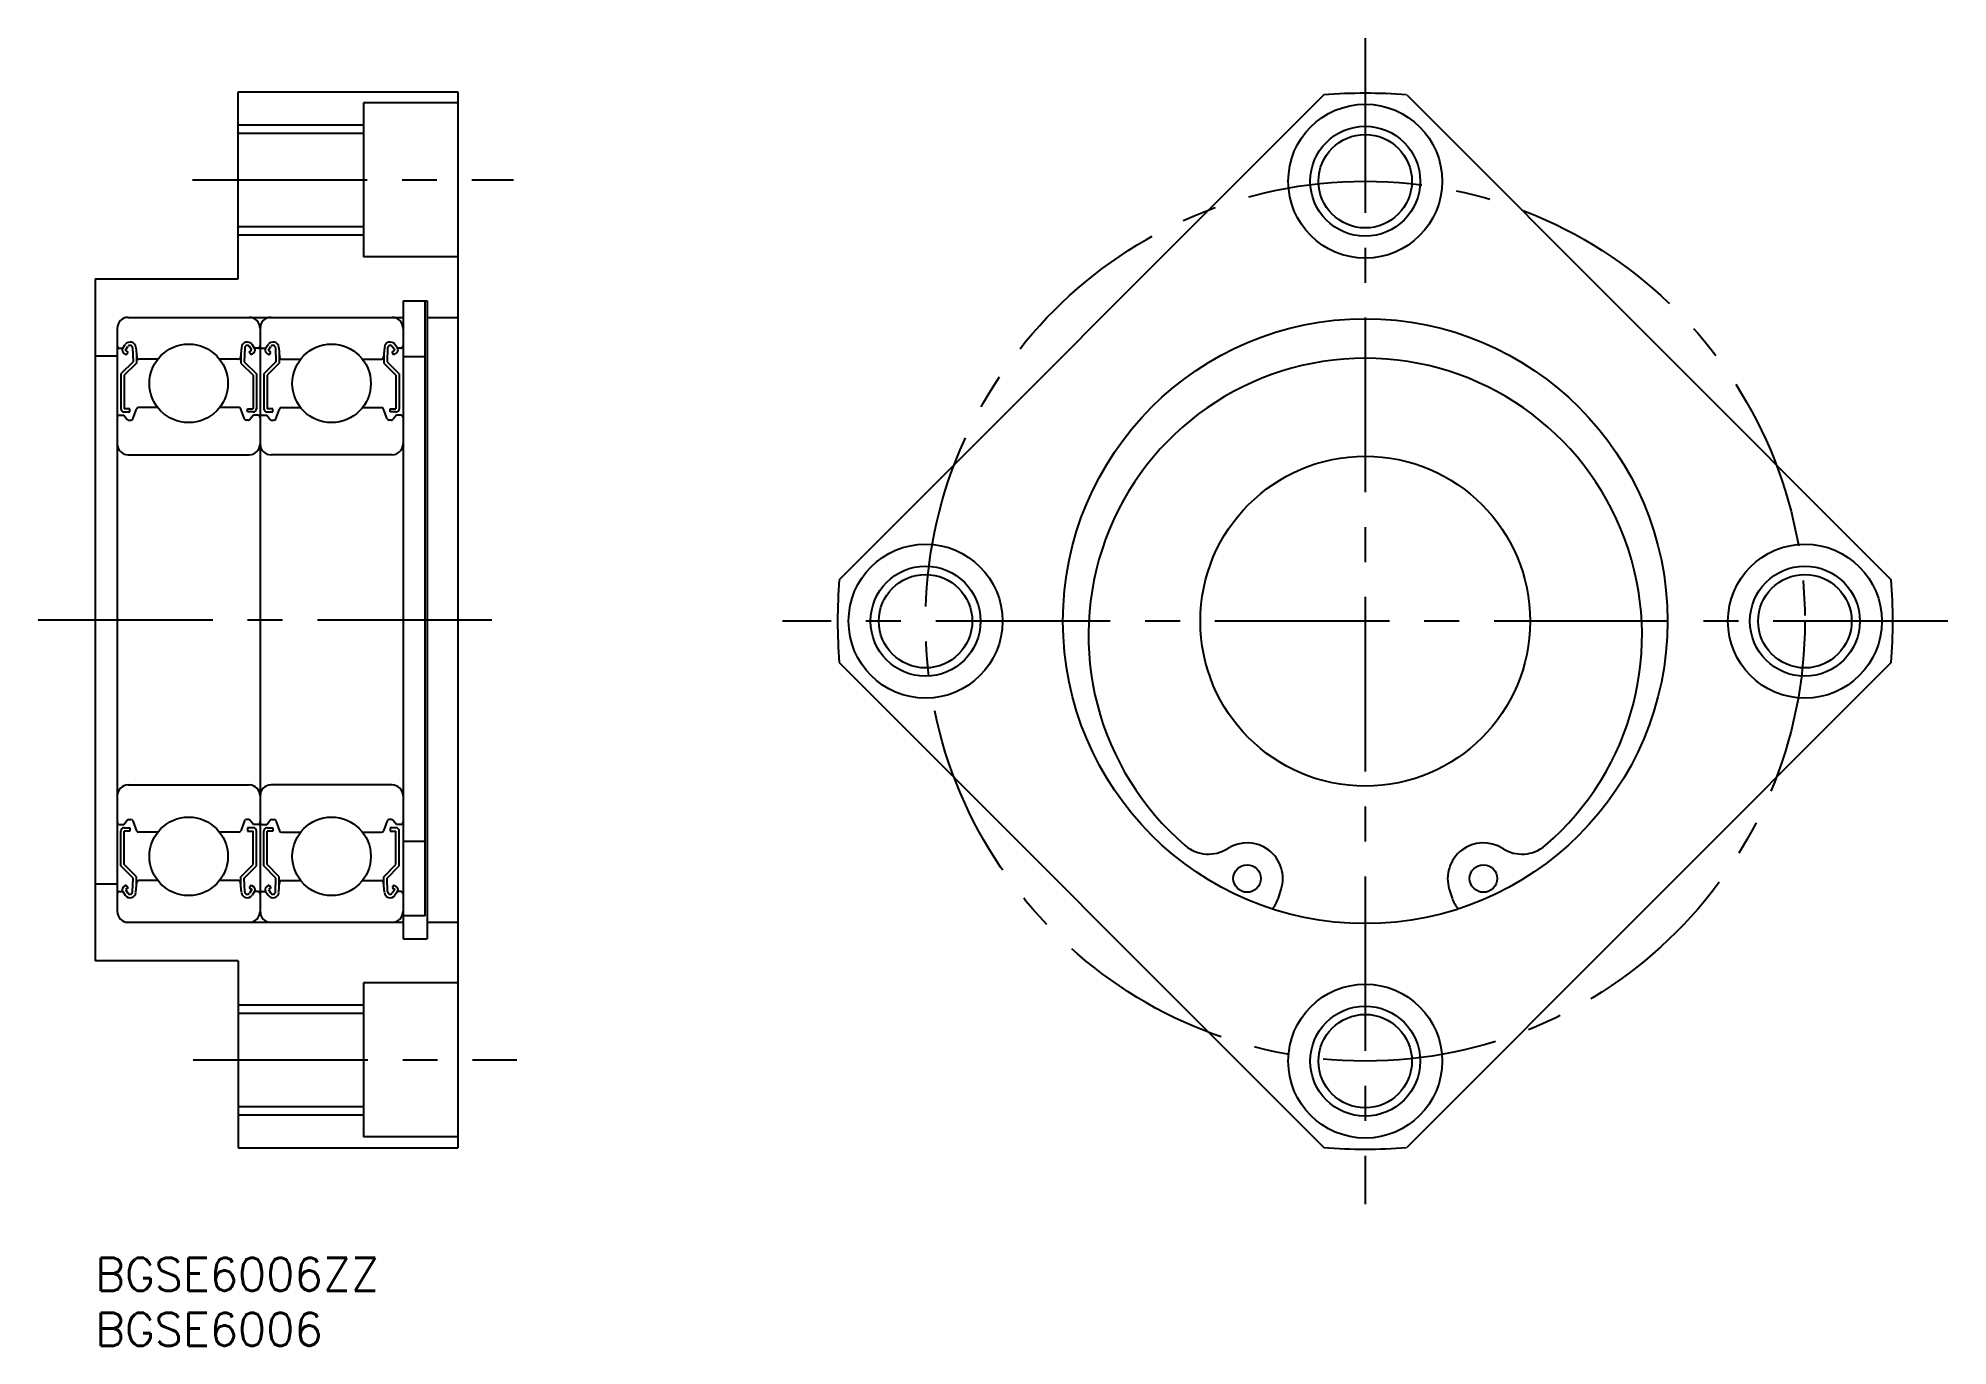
# Model space of a CAD drawing. Extents: x -5 to 169, y -8 to 111.
import ezdxf

# ---------------------------------------------------------------- set-up
doc = ezdxf.new("R2010")
doc.units = 0
doc.header["$LTSCALE"] = 0.5
doc.linetypes.add('CENTER', pattern=[50.8, 31.75, -6.35, 6.35, -6.35])
for name, color, linetype in [('MSM_CENTER', 1, 'CENTER'), ('MSM_CONTINUOUS', 7, 'CONTINUOUS'), ('MSM_NARROW', 5, 'CONTINUOUS'), ('MSM_PART_NUMBER', 7, 'CONTINUOUS')]:
    doc.layers.add(name, color=color, linetype=linetype)
doc.styles.get("Standard").update_dxf_attribs({"font": 'txt.shx', "height": 3, "bigfont": 'bigfont.shx'})

# ---------------------------------------------------------------- blocks, each defined once
blk = doc.blocks.new('*U10')
at = {"layer": 'MSM_PART_NUMBER'}
blk.add_text('BGSE6006ZZ', height=3, dxfattribs=at).set_placement((0, -3))
blk = doc.blocks.new('*U11')
at = {"layer": 'MSM_PART_NUMBER'}
blk.add_text('BGSE6006', height=3, dxfattribs=at).set_placement((0, -8))

msp = doc.modelspace()

# ---------------------------------------------------------------- linework, layer by layer
at = {"layer": 'MSM_CENTER'}
for p, q in [((115.54, 110.88), (115.54, 4.88)), ((8.86, 98), (38.05, 98)), ((-5.19, 58), (38.88, 58)), ((168.54, 57.88), (62.54, 57.88)), ((8.92, 18), (38.36, 18))]:
    msp.add_line(p, q, dxfattribs=at)
msp.add_circle((115.54, 57.88), 40, dxfattribs=at)
at = {"layer": 'MSM_CONTINUOUS'}
for p, q in [((13, 89), (13, 106)), ((13, 106), (33, 106)), ((33, 106), (33, 10)), ((24.4, 105), (24.4, 91)), ((33, 105), (24.4, 105)), ((111.77, 105.73), (67.69, 61.65)), ((119.31, 105.73), (163.39, 61.65)), ((13, 102.25), (24.4, 102.25)), ((13, 93.75), (24.4, 93.75)), ((33, 91), (24.4, 91)), ((0, 89), (0, 27)), ((0, 89), (13, 89)), ((28, 87), (28, 29)), ((28, 87), (30.2, 87)), ((30.01, 31.08), (30.01, 87)), ((30.2, 87), (30.2, 29)), ((3, 85.5), (28, 85.5)), ((30.2, 85.5), (33, 85.5)), ((2, 84.5), (2, 31.5)), ((15, 84.5), (15, 31.5)), ((0, 82), (2, 82)), ((2.2, 82.7), (2.5, 82.7)), ((2.5, 82.7), (2.73, 83.03)), ((2.82, 82.11), (2.57, 82.28)), ((2.75, 82.53), (2.98, 82.86)), ((2.99, 82.35), (2.75, 82.53)), ((2.82, 82.11), (2.99, 82.35)), ((3.4, 82.73), (3.44, 81.47)), ((3.69, 82.77), (3.77, 81.88)), ((3.74, 82.22), (3.74, 81.35)), ((5.69, 81.7), (3.97, 81.7)), ((13.03, 81.7), (11.31, 81.7)), ((13.31, 82.77), (13.23, 81.88)), ((13.26, 82.22), (13.26, 81.35)), ((13.6, 82.73), (13.56, 81.47)), ((14.01, 82.35), (14.25, 82.53)), ((14.18, 82.11), (14.01, 82.35)), ((14.25, 82.53), (14.02, 82.86)), ((14.18, 82.11), (14.43, 82.28)), ((14.5, 82.7), (14.27, 83.03)), ((14.8, 82.7), (14.5, 82.7)), ((15.2, 82.7), (15.5, 82.7)), ((15.5, 82.7), (15.73, 83.03)), ((15.82, 82.11), (15.57, 82.28)), ((15.75, 82.53), (15.98, 82.86)), ((15.99, 82.35), (15.75, 82.53)), ((15.82, 82.11), (15.99, 82.35)), ((16.4, 82.73), (16.44, 81.47)), ((16.69, 82.77), (16.77, 81.88)), ((16.74, 82.22), (16.74, 81.35)), ((16.97, 81.7), (18.69, 81.7)), ((24.31, 81.7), (26.03, 81.7)), ((26.31, 82.77), (26.23, 81.88)), ((26.26, 82.22), (26.26, 81.35)), ((26.6, 82.73), (26.56, 81.47)), ((27.01, 82.35), (27.25, 82.53)), ((27.18, 82.11), (27.01, 82.35)), ((27.25, 82.53), (27.02, 82.86)), ((27.18, 82.11), (27.43, 82.28)), ((27.5, 82.7), (27.27, 83.03)), ((27.8, 82.7), (27.5, 82.7)), ((30.01, 81.9), (28.01, 81.9)), ((3.44, 81.47), (2.34, 80.37)), ((2.34, 80.37), (2.34, 77.2)), ((3.74, 81.35), (2.64, 80.25)), ((2.64, 80.25), (2.64, 77.2)), ((13.26, 81.35), (14.36, 80.25)), ((13.56, 81.47), (14.66, 80.37)), ((14.36, 80.25), (14.36, 77.2)), ((14.66, 80.37), (14.66, 77.2)), ((16.44, 81.47), (15.34, 80.37)), ((15.34, 80.37), (15.34, 77.2)), ((16.74, 81.35), (15.64, 80.25)), ((15.64, 80.25), (15.64, 77.2)), ((26.26, 81.35), (27.36, 80.25)), ((26.56, 81.47), (27.66, 80.37)), ((27.36, 80.25), (27.36, 77.2)), ((27.66, 80.37), (27.66, 77.2)), ((2.2, 76.6), (2.6, 76.6)), ((2.6, 76.6), (2.92, 76.22)), ((3.16, 77.2), (2.64, 77.2)), ((2.64, 76.9), (3.16, 76.9)), ((3.16, 76.9), (3.16, 77.2)), ((3.43, 76.28), (3.76, 77.17)), ((5.69, 77.3), (3.95, 77.3)), ((13.05, 77.3), (11.31, 77.3)), ((13.57, 76.28), (13.24, 77.17)), ((13.84, 76.9), (13.84, 77.2)), ((13.84, 77.2), (14.36, 77.2)), ((14.36, 76.9), (13.84, 76.9)), ((14.4, 76.6), (14.08, 76.22)), ((14.8, 76.6), (14.4, 76.6)), ((15.2, 76.6), (15.6, 76.6)), ((15.6, 76.6), (15.92, 76.22)), ((16.16, 77.2), (15.64, 77.2)), ((15.64, 76.9), (16.16, 76.9)), ((16.16, 76.9), (16.16, 77.2)), ((16.43, 76.28), (16.76, 77.17)), ((16.95, 77.3), (18.69, 77.3)), ((24.31, 77.3), (26.05, 77.3)), ((26.57, 76.28), (26.24, 77.17)), ((26.84, 77.2), (27.36, 77.2)), ((26.84, 76.9), (26.84, 77.2)), ((27.36, 76.9), (26.84, 76.9)), ((27.4, 76.6), (27.08, 76.22)), ((27.8, 76.6), (27.4, 76.6)), ((3.07, 76.15), (3.25, 76.15)), ((13.93, 76.15), (13.75, 76.15)), ((16.07, 76.15), (16.25, 76.15)), ((26.93, 76.15), (26.75, 76.15)), ((3, 73), (14, 73)), ((27, 73), (16, 73)), ((67.69, 54.12), (111.77, 10.03)), ((163.39, 54.12), (119.31, 10.03)), ((3, 43), (14, 43)), ((27, 43), (16, 43)), ((2.2, 39.4), (2.6, 39.4)), ((2.34, 35.63), (2.34, 38.8)), ((2.6, 39.4), (2.92, 39.78)), ((2.64, 39.1), (3.16, 39.1)), ((2.64, 35.75), (2.64, 38.8)), ((3.16, 38.8), (2.64, 38.8)), ((3.07, 39.85), (3.25, 39.85)), ((3.16, 39.1), (3.16, 38.8)), ((3.43, 39.72), (3.76, 38.83)), ((5.69, 38.7), (3.95, 38.7)), ((13.05, 38.7), (11.31, 38.7)), ((13.57, 39.72), (13.24, 38.83)), ((13.93, 39.85), (13.75, 39.85)), ((13.84, 39.1), (13.84, 38.8)), ((14.36, 39.1), (13.84, 39.1)), ((13.84, 38.8), (14.36, 38.8)), ((14.4, 39.4), (14.08, 39.78)), ((14.36, 35.75), (14.36, 38.8)), ((14.8, 39.4), (14.4, 39.4)), ((14.66, 35.63), (14.66, 38.8)), ((15.2, 39.4), (15.6, 39.4)), ((15.34, 35.63), (15.34, 38.8)), ((15.6, 39.4), (15.92, 39.78)), ((15.64, 39.1), (16.16, 39.1)), ((15.64, 35.75), (15.64, 38.8)), ((16.16, 38.8), (15.64, 38.8)), ((16.07, 39.85), (16.25, 39.85)), ((16.16, 39.1), (16.16, 38.8)), ((16.43, 39.72), (16.76, 38.83)), ((16.95, 38.7), (18.69, 38.7)), ((24.31, 38.7), (26.05, 38.7)), ((26.57, 39.72), (26.24, 38.83)), ((26.93, 39.85), (26.75, 39.85)), ((27.36, 39.1), (26.84, 39.1)), ((26.84, 39.1), (26.84, 38.8)), ((26.84, 38.8), (27.36, 38.8)), ((27.4, 39.4), (27.08, 39.78)), ((27.36, 35.75), (27.36, 38.8)), ((27.8, 39.4), (27.4, 39.4)), ((27.66, 35.63), (27.66, 38.8)), ((30.01, 37.85), (28.01, 37.85)), ((3.44, 34.53), (2.34, 35.63)), ((3.74, 34.65), (2.64, 35.75)), ((13.26, 34.65), (14.36, 35.75)), ((13.56, 34.53), (14.66, 35.63)), ((16.44, 34.53), (15.34, 35.63)), ((16.74, 34.65), (15.64, 35.75)), ((26.26, 34.65), (27.36, 35.75)), ((26.56, 34.53), (27.66, 35.63)), ((0, 34), (2, 34)), ((2.2, 33.3), (2.5, 33.3)), ((2.5, 33.3), (2.73, 32.97)), ((2.82, 33.89), (2.57, 33.72)), ((2.99, 33.65), (2.75, 33.47)), ((2.75, 33.47), (2.98, 33.14)), ((2.82, 33.89), (2.99, 33.65)), ((3.4, 33.27), (3.44, 34.53)), ((3.69, 33.23), (3.77, 34.12)), ((3.74, 33.78), (3.74, 34.65)), ((5.69, 34.3), (3.97, 34.3)), ((13.03, 34.3), (11.31, 34.3)), ((13.31, 33.23), (13.23, 34.12)), ((13.26, 33.78), (13.26, 34.65)), ((13.6, 33.27), (13.56, 34.53)), ((14.18, 33.89), (14.01, 33.65)), ((14.01, 33.65), (14.25, 33.47)), ((14.25, 33.47), (14.02, 33.14)), ((14.18, 33.89), (14.43, 33.72)), ((14.5, 33.3), (14.27, 32.97)), ((14.8, 33.3), (14.5, 33.3)), ((15.2, 33.3), (15.5, 33.3)), ((15.5, 33.3), (15.73, 32.97)), ((15.82, 33.89), (15.57, 33.72)), ((15.99, 33.65), (15.75, 33.47)), ((15.75, 33.47), (15.98, 33.14)), ((15.82, 33.89), (15.99, 33.65)), ((16.4, 33.27), (16.44, 34.53)), ((16.69, 33.23), (16.77, 34.12)), ((16.74, 33.78), (16.74, 34.65)), ((16.97, 34.3), (18.69, 34.3)), ((24.31, 34.3), (26.03, 34.3)), ((26.31, 33.23), (26.23, 34.12)), ((26.26, 33.78), (26.26, 34.65)), ((26.6, 33.27), (26.56, 34.53)), ((27.18, 33.89), (27.01, 33.65)), ((27.01, 33.65), (27.25, 33.47)), ((27.25, 33.47), (27.02, 33.14)), ((27.18, 33.89), (27.43, 33.72)), ((27.5, 33.3), (27.27, 32.97)), ((27.8, 33.3), (27.5, 33.3)), ((107.64, 32.71), (107.89, 33.51)), ((123.19, 33.51), (123.44, 32.71)), ((3, 30.5), (28, 30.5)), ((30.01, 31.08), (28.01, 31.08)), ((30.2, 30.5), (33, 30.5)), ((28, 29), (30.2, 29)), ((13, 27), (0, 27)), ((13, 27), (13, 10)), ((33, 25), (24.4, 25)), ((24.4, 25), (24.4, 11)), ((13, 22.25), (24.4, 22.25)), ((13, 13.75), (24.4, 13.75)), ((33, 11), (24.4, 11)), ((13, 10), (33, 10))]:
    msp.add_line(p, q, dxfattribs=at)
for centre, radius in [((115.54, 97.88), 7), ((115.54, 97.88), 4.25), ((115.54, 57.88), 27.5), ((8.5, 79.5), 3.57), ((21.5, 79.5), 3.57), ((115.54, 57.88), 15), ((75.54, 57.88), 7), ((155.54, 57.88), 7), ((75.54, 57.88), 4.25), ((155.54, 57.88), 4.25), ((8.5, 36.5), 3.57), ((21.5, 36.5), 3.57), ((104.79, 34.48), 1.25), ((126.29, 34.48), 1.25), ((115.54, 17.88), 7), ((115.54, 17.88), 4.25)]:
    msp.add_circle(centre, radius, dxfattribs=at)
for centre, radius, start, end in [((115.54, 57.88), 48, 85.4991, 94.5009), ((3, 84.5), 1, 90, 180), ((14, 84.5), 1, 0, 90), ((16, 84.5), 1, 90, 180), ((27, 84.5), 1, 0, 90), ((2.2, 82.9), 0.2, 180, 270), ((2.75, 82.53), 0.3, 144.9356, 235.0377), ((3.17, 82.73), 0.53, 5.0651, 144.9356), ((3.17, 82.72), 0.23, 2.1311, 144.9356), ((3.97, 81.9), 0.2, 185.0651, 270), ((13.03, 81.9), 0.2, 270, 354.9349), ((13.83, 82.73), 0.53, 35.0644, 174.9349), ((13.83, 82.72), 0.23, 35.0644, 177.8689), ((14.25, 82.53), 0.3, 304.9623, 35.0644), ((14.8, 82.9), 0.2, 270, 0), ((15.2, 82.9), 0.2, 180, 270), ((15.75, 82.53), 0.3, 144.9356, 235.0377), ((16.17, 82.73), 0.53, 5.0651, 144.9356), ((16.17, 82.72), 0.23, 2.1311, 144.9356), ((16.97, 81.9), 0.2, 185.0651, 270), ((26.03, 81.9), 0.2, 270, 354.9349), ((26.83, 82.73), 0.53, 35.0644, 174.9349), ((26.83, 82.72), 0.23, 35.0644, 177.8689), ((27.25, 82.53), 0.3, 304.9623, 35.0644), ((27.8, 82.9), 0.2, 270, 0), ((115.54, 56.61), 25.18, 310.5744, 229.4256), ((2.2, 76.4), 0.2, 90, 180), ((2.64, 77.2), 0.3, 180, 270), ((3.95, 77.1), 0.2, 90, 159.9703), ((13.05, 77.1), 0.2, 20.0297, 90), ((14.36, 77.2), 0.3, 270, 0), ((14.8, 76.4), 0.2, 0, 90), ((15.2, 76.4), 0.2, 90, 180), ((15.64, 77.2), 0.3, 180, 270), ((16.95, 77.1), 0.2, 90, 159.9703), ((26.05, 77.1), 0.2, 20.0297, 90), ((27.36, 77.2), 0.3, 270, 0), ((27.8, 76.4), 0.2, 0, 90), ((3.07, 76.35), 0.2, 219.9991, 270), ((3.25, 76.35), 0.2, 270, 339.9703), ((13.75, 76.35), 0.2, 200.0297, 270), ((13.93, 76.35), 0.2, 270, 320.0009), ((16.07, 76.35), 0.2, 219.9991, 270), ((16.25, 76.35), 0.2, 270, 339.9703), ((26.75, 76.35), 0.2, 200.0297, 270), ((26.93, 76.35), 0.2, 270, 320.0009), ((3, 74), 1, 180, 270), ((14, 74), 1, 270, 0), ((16, 74), 1, 180, 270), ((27, 74), 1, 270, 0), ((115.54, 57.88), 48, 175.4991, 184.5009), ((115.54, 57.88), 48, 355.4991, 4.5009), ((3, 42), 1, 90, 180), ((14, 42), 1, 0, 90), ((16, 42), 1, 90, 180), ((27, 42), 1, 0, 90), ((2.2, 39.6), 0.2, 180, 270), ((2.64, 38.8), 0.3, 90, 180), ((3.07, 39.65), 0.2, 90, 140.0009), ((3.25, 39.65), 0.2, 20.0297, 90), ((3.95, 38.9), 0.2, 200.0297, 270), ((13.05, 38.9), 0.2, 270, 339.9703), ((13.75, 39.65), 0.2, 90, 159.9703), ((13.93, 39.65), 0.2, 39.9991, 90), ((14.36, 38.8), 0.3, 0, 90), ((14.8, 39.6), 0.2, 270, 0), ((15.2, 39.6), 0.2, 180, 270), ((15.64, 38.8), 0.3, 90, 180), ((16.07, 39.65), 0.2, 90, 140.0009), ((16.25, 39.65), 0.2, 20.0297, 90), ((16.95, 38.9), 0.2, 200.0297, 270), ((26.05, 38.9), 0.2, 270, 339.9703), ((26.75, 39.65), 0.2, 90, 159.9703), ((26.93, 39.65), 0.2, 39.9991, 90), ((27.36, 38.8), 0.3, 0, 90), ((27.8, 39.6), 0.2, 270, 0), ((101.28, 39.95), 3.25, 229.4256, 302.6918), ((104.79, 34.48), 3.25, 342.5755, 122.6918), ((126.29, 34.48), 3.25, 57.3082, 197.4245), ((129.8, 39.95), 3.25, 237.3082, 310.5744), ((2.2, 33.1), 0.2, 90, 180), ((2.75, 33.47), 0.3, 124.9623, 215.0644), ((3.17, 33.27), 0.53, 215.0644, 354.9349), ((3.17, 33.28), 0.23, 215.0644, 357.8689), ((3.97, 34.1), 0.2, 90, 174.9349), ((13.03, 34.1), 0.2, 5.0651, 90), ((13.83, 33.27), 0.53, 185.0651, 324.9356), ((13.83, 33.28), 0.23, 182.1311, 324.9356), ((14.25, 33.47), 0.3, 324.9356, 55.0377), ((14.8, 33.1), 0.2, 0, 90), ((15.2, 33.1), 0.2, 90, 180), ((15.75, 33.47), 0.3, 124.9623, 215.0644), ((16.17, 33.27), 0.53, 215.0644, 354.9349), ((16.17, 33.28), 0.23, 215.0644, 357.8689), ((16.97, 34.1), 0.2, 90, 174.9349), ((26.03, 34.1), 0.2, 5.0651, 90), ((26.83, 33.27), 0.53, 185.0651, 324.9356), ((26.83, 33.28), 0.23, 182.1311, 324.9356), ((27.25, 33.47), 0.3, 324.9356, 55.0377), ((27.8, 33.1), 0.2, 0, 90), ((3, 31.5), 1, 180, 270), ((14, 31.5), 1, 270, 0), ((16, 31.5), 1, 180, 270), ((27, 31.5), 1, 270, 0), ((105.26, 33.46), 2.5, 316.0388, 342.5755), ((125.83, 33.46), 2.5, 197.4245, 223.9612), ((115.54, 57.88), 48, 265.4991, 274.5009)]:
    msp.add_arc(centre, radius, start, end, dxfattribs=at)
at = {"layer": 'MSM_NARROW'}
for p, q in [((13, 103), (24.4, 103)), ((13, 93), (24.4, 93)), ((13, 23), (24.4, 23)), ((13, 13), (24.4, 13))]:
    msp.add_line(p, q, dxfattribs=at)
for centre in [(115.54, 97.88), (75.54, 57.88), (155.54, 57.88), (115.54, 17.88)]:
    msp.add_circle(centre, 5, dxfattribs=at)

# ---------------------------------------------------------------- block references
at = {"layer": 'MSM_CONTINUOUS'}
for name in ['*U10', '*U11']:
    msp.add_blockref(name, (0, 0), dxfattribs=at)

doc.saveas('drawing.dxf')
